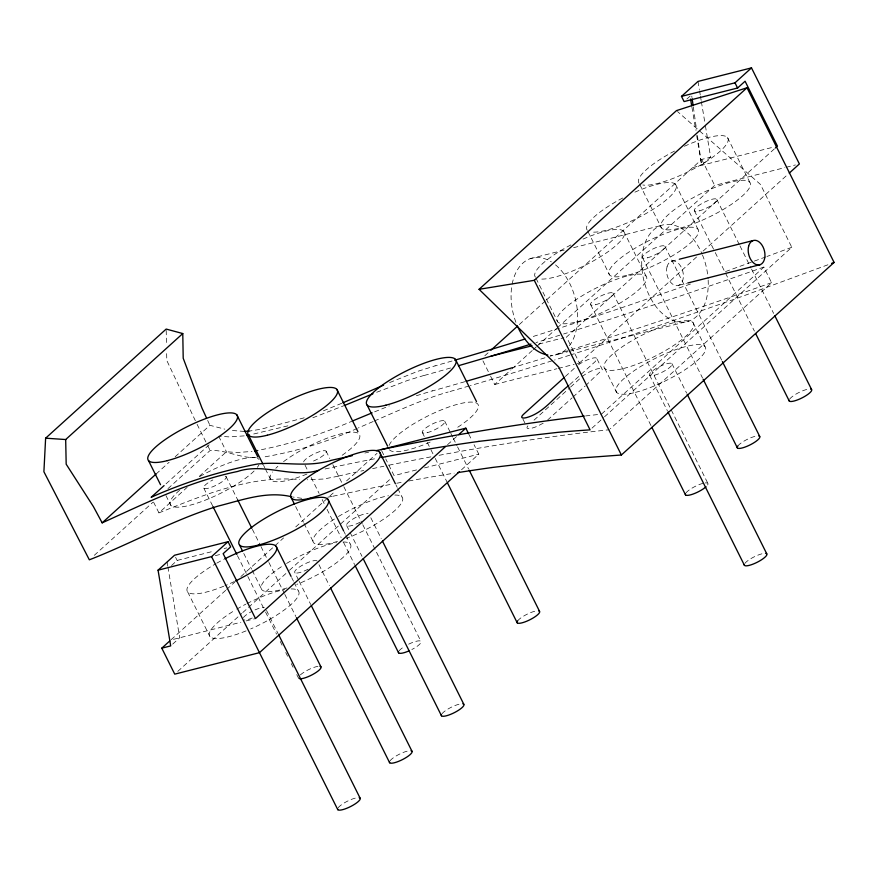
<?xml version="1.0" encoding="UTF-8"?>
<svg xmlns="http://www.w3.org/2000/svg" width="878" height="878" viewBox="0 0 878 878"><rect width="100%" height="100%" fill="white"/><g stroke="black" fill="none" stroke-linecap="round" stroke-linejoin="round"><path stroke-width="0.66" stroke-dasharray="4.39 3.29" d="M578.459 364.798A12.533 3.095 -26.5 0 1 595.997 357.84L597.084 359.08L595.152 361.648L580.929 374.511M597.084 359.08L602.352 369.649L586.197 385.08M156.097 474.021L169.147 462.223M175.172 456.769L209.919 425.314L224.79 429.144M166.063 483.8L209.732 444.268M94.319 555.302L152.838 502.337M167.983 488.618L210.138 450.469C225.997 449.755 240.429 458.404 256.244 457.57M153.551 502.084L158.94 512.873L187.146 487.334M199.24 476.392L226.436 451.764L237.181 452.51L252.008 451.468M171.517 565.531L177.147 560.438L213.683 551.186M686.892 99.016L691.579 94.78L691.974 97.491M225.657 590.356L170.793 640.018L240.868 622.261M226.667 589.434L234.799 582.07M240.901 576.561L283.572 537.929M295.765 526.888L334.375 491.943M346.569 480.903L377.046 453.311M484.821 355.755L488.881 352.089M519.304 324.542L545.666 300.682M546.687 299.76L701.72 159.423L710.642 157.162L705.221 124.709M172.703 644.09L179.705 637.757L168.005 567.528M696.671 135.563L701.643 165.305L710.642 157.162M177.784 671.385L241.757 613.481M242.778 612.559L288.467 571.205M289.477 570.283L391.017 478.367M490.604 376.223L494.731 384.487L510.952 369.814M511.962 368.892L532.233 350.541M533.242 349.631L536.282 346.876M537.303 345.954L556.553 328.526M557.574 327.604L714.67 185.401L784.822 167.632M447.539 444.729L456.681 436.454M774.396 148.865L566.497 337.053L579.447 363.031L575.474 364.041M461.521 469.774L478.773 454.156L474.065 444.707M579.447 363.031L697.011 256.606M703.102 251.097L788.235 174.031M565.333 376.475L576.495 366.367M569.756 384.619L579.919 375.433M534.043 420.145L569.581 387.966M570.601 387.055L581.774 376.936A12.511 3.084 -26.5 0 1 597.468 368.815L601.276 368.409L602.352 369.649M547.609 420.013L571.984 397.954M573.005 397.032L585.187 386.002M601.573 414.032L763.827 267.164L771.597 282.749L610.353 428.705M592.013 428.124L603.581 417.654M604.547 416.787L791.791 247.289L760.447 184.424L677.487 111.517M543.186 423.207L537.446 426.181A12.533 3.095 -26.5 0 1 528.951 424.743M373.15 421.528L358.389 427.904M374.401 420.979C398.634 410.476 422.713 399.303 448.164 392.005M389.678 382.556L417.346 371.46L435.126 365.841M341.707 403.298L323.181 410.915M357.181 428.431C327.077 442.095 295.206 451.819 262.588 457.219M158.94 512.873C203.498 495.082 250.735 475.064 299.749 479.607M376.684 392.268L407.326 380.536L424.787 375.191M374.632 411.826L389.371 405.866M345.581 405.032L310.132 418.806M353.351 420.617C322.5 433.995 290.289 444.136 257.265 450.513M827.91 264.783L736.477 298.487L642.444 331.28A1710.893 422.592 -26.5 0 1 571.073 354.756M791.791 247.289L766.933 256.497M765.715 256.947L723.439 272.323M690.448 284.044L629.394 305.116A1710.893 422.592 -26.5 0 1 531.355 337.042M304.205 417.807L261.095 429.177L249.55 431.065M416.348 395.737L432.558 390.787M692.72 167.566L773.441 147.12M786.15 167.292L795.413 164.943M530.103 258.703L565.728 249.681M573.641 247.673L660.739 225.613M671.385 261.26L677.959 259.592M678.573 285.339L686.475 283.331M538.697 344.099L563.841 337.723M558.584 354.064L567.825 351.727M569.142 351.398L689.219 320.975M494.731 384.487L556.937 368.727M558.265 368.398L574.146 364.37M416.567 469.917L394.068 475.613L385.826 459.084M424.513 467.897L478.773 454.156M224.12 548.541L226.733 547.872M215.319 555.653L221.849 554.007M246.191 620.911L255.498 618.562M287.896 425.841L250.801 434.687M338.162 476.227L323.51 479.026L307.245 479.794M244.227 435.872L229.41 436.915L220.016 436.267M327.768 497.178L332.981 496.268M244.468 431.438L230.848 430.385M301.812 498.32L293.087 497.047M727.478 137.517L749.757 182.196M701.72 159.423L714.67 185.401M716.744 199.306L739.375 244.699M739.989 245.917L750.997 268.009M751.612 269.228L773.639 313.402M694.443 210.852L714.637 251.338M715.241 252.568L754.389 331.083M675.621 184.457L697.9 229.136M639.766 184.49L661.441 227.962M664.887 246.246L722.385 361.56M693.038 322.654L704.957 346.547M642.586 257.803L702.532 378.023M623.764 231.397L646.043 276.076M671.944 363.657L686.629 393.092M587.909 231.43L609.584 274.902M613.031 293.186L707.844 483.339M649.643 375.202L667.379 410.783M590.729 304.743L651.289 426.192M604.722 368.409L616.63 392.312M536.052 278.37L557.728 321.842M522.926 419.08L525.856 424.952M482.955 360.869L490.023 375.049M468.764 434.083L471.716 439.988M444.707 421.111L450.216 432.152M450.831 433.381L452.664 437.068M453.267 438.287L456.944 445.651M457.559 446.88L468.567 468.962M422.406 432.667L424.239 436.355M427.301 442.479L430.363 448.614M430.977 449.843L434.643 457.208M435.258 458.437L446.88 481.748M381.7 450.809L385.233 457.899M395.978 484.908L397.185 487.323M397.789 488.53L402.003 496.981M370.823 517.768L381.228 538.62M326.111 451.16L329.777 458.514M332.839 464.649L343.243 485.512M343.847 486.741L362.197 523.54M362.812 524.77L420.924 641.313M346.689 525.637L361.988 556.312M343.517 530.641L345.328 534.263M345.932 535.47L350.146 543.921M305.039 465.164L308.09 471.299M311.152 477.434L319.098 493.381M322.16 499.516L324.608 504.422M327.055 509.328L341.125 537.545M343.572 542.461L354.58 564.543M295.623 506.518L303.448 522.212M304.051 523.42L313.687 542.747M318.966 564.708L329.371 585.56M263.576 465.329L264.783 467.744M265.386 468.951L270.808 479.816M317.134 561.031A12.577 3.106 -26.5 0 0 303.898 564.378A12.577 3.106 -26.5 0 0 294.832 572.577L298.509 579.941M299.113 581.17L310.735 604.481M291.661 577.581L293.471 581.203M294.075 582.41L298.29 590.861M218.666 436.179L226.436 451.764M226.096 476.6L237.708 499.911M252.392 529.346L260.349 545.304M260.953 546.522L268.295 561.251M268.909 562.48L284.198 593.144M284.812 594.373L295.82 616.455M197.089 424.315L207.175 444.52M207.768 445.717L210.138 450.469M243.766 553.458L251.591 569.153M252.195 570.36L261.831 589.687M266.506 610.419L278.117 633.729M203.795 488.146L212.97 506.551M237.433 555.631L247.223 575.255M247.826 576.484L264.958 610.836M265.573 612.065L276.581 634.146M280.247 641.5L282.079 645.187M285.756 652.552L287.589 656.228M291.255 663.592L293.098 667.269M296.764 674.633L298.597 678.31A12.577 3.106 -26.5 0 1 298.443 677.487M165.964 495.598L170.782 505.256M175.589 557.321L177.147 560.438M187.694 591.948L209.963 636.627M195.355 420.716L166.798 360.496L166.611 350.926M207.68 420.452L209.919 425.314M697.988 81.434L699.349 89.545M699.568 90.906L700.249 94.956M700.479 96.306L701.149 100.366M701.379 101.716L704.99 123.359M691.93 107.16L695.771 130.153M167.105 562.129L167.786 566.178M693.324 106.984L696.616 130.043M697.384 135.464L701.643 165.305M166.205 330.435L166.502 345.46M303.645 461.894A12.577 3.106 -26.5 0 1 316.815 452.686A12.577 3.106 -26.5 0 1 325.947 452.719A12.577 3.106 -26.5 0 1 311.196 461.927M283.55 461.663A49.826 12.303 -26.5 0 1 349.806 432.25A49.826 12.303 -26.5 0 1 340.06 456.681M306.872 474.087A49.826 12.303 -26.5 0 1 272.575 471.947M275.813 468.292A49.826 12.303 -26.5 0 1 277.876 466.328M408.654 644.178A12.577 3.106 -26.5 0 1 421.001 641.423A12.577 3.106 -26.5 0 1 411.859 649.522M399.073 650.883A12.577 3.106 -26.5 0 1 404.868 646.252M763.915 267.044A2105.806 520.127 -26.5 0 1 563.621 334.002M559.835 335.187A2105.806 520.127 -26.5 0 1 535.975 342.585M450.557 367.981A2105.806 520.127 -26.5 0 1 424.634 375.345M333.025 496.224A1710.893 422.592 -26.5 0 1 392.795 483.987M396.79 483.229A1710.893 422.592 -26.5 0 1 403.419 481.989M408.698 481.012A1710.893 422.592 -26.5 0 1 454.124 473.187M569.789 355.173A1710.893 422.592 -26.5 0 1 554.523 360.024M551.988 360.825A1710.893 422.592 -26.5 0 1 470.334 385.629M469.017 386.013A1710.893 422.592 -26.5 0 1 448.131 392.038M325.047 468.973A1710.893 422.592 -26.5 0 1 377.079 458.338M452.038 361.001A1710.893 422.592 -26.5 0 1 435.082 365.885M771.685 282.639A2105.806 520.127 -26.5 0 1 570.129 349.993M567.605 350.783A2105.806 520.127 -26.5 0 1 550.001 356.248M544.997 357.785A2105.806 520.127 -26.5 0 1 513.915 367.234M464.846 381.7A2105.806 520.127 -26.5 0 1 432.404 390.929M338.359 476.063A2111.096 521.433 -26.5 0 1 363.788 470.487M372.612 468.611A2111.096 521.433 -26.5 0 1 383.905 466.229M388.899 465.197A2111.096 521.433 -26.5 0 1 431.087 456.823M439.066 455.309A2111.096 521.433 -26.5 0 1 609.156 429.759M364.842 453.015A2111.096 521.433 -26.5 0 1 368.617 452.214M585.571 415.942A2111.096 521.433 -26.5 0 1 601.386 414.164M475.602 402.695A49.826 12.303 -26.5 0 1 455.298 428.815M430.132 442.084A49.826 12.303 -26.5 0 1 389.404 449.777M389.075 445.475A49.826 12.303 -26.5 0 1 426.719 416.556A49.826 12.303 -26.5 0 1 474.065 402.311M517.669 620.845A12.577 3.106 -26.5 0 1 536.985 610.836M744.906 563.38A12.577 3.106 -26.5 0 1 754.981 556.433A12.577 3.106 -26.5 0 1 765.835 553.381M708.162 280.104A49.826 31.926 75.8 0 1 666.281 316.695A49.826 31.926 75.8 0 1 647.602 237.51A49.826 31.926 75.8 0 1 701.961 253.775M702.455 254.971A49.826 31.926 75.8 0 1 708.085 278.831M515.913 322.303A49.826 31.926 75.8 0 1 511.918 285.438M512.148 284.154A49.826 31.926 75.8 0 1 551.351 261.863M555.544 264.893A49.826 31.926 75.8 0 1 569.427 345.691M565.893 349.598A49.826 31.926 75.8 0 1 550.319 355.294M359.936 522.289A12.577 3.106 -26.5 0 1 346.92 525.834A12.577 3.106 -26.5 0 1 353.845 518.481A12.577 3.106 -26.5 0 1 368.069 513.652M394.815 495.06A49.826 12.303 -26.5 0 1 394.584 510.776A49.826 12.303 -26.5 0 1 346.294 538.379M337.525 541.408A49.826 12.303 -26.5 0 1 312.919 540.826A49.826 12.303 -26.5 0 1 336.109 517.943M338.414 516.516A49.826 12.303 -26.5 0 1 388.46 495.752M441.952 713.814A12.577 3.106 -26.5 0 1 461.268 703.805M308.079 569.229A12.577 3.106 -26.5 0 1 294.832 572.577M342.958 542A49.826 12.303 -26.5 0 1 343.397 557.113A49.826 12.303 -26.5 0 1 296.742 584.43M286.996 587.931A49.826 12.303 -26.5 0 1 261.106 588.172A49.826 12.303 -26.5 0 1 283.111 565.608M286.557 563.456A49.826 12.303 -26.5 0 1 336.603 542.692M390.095 760.754A12.577 3.106 -26.5 0 1 409.411 750.745M705.297 482.911A12.577 3.106 -26.5 0 1 706.055 486.752M685.992 492.909A12.577 3.106 -26.5 0 1 703.102 483.317M583.036 239.09A49.826 12.303 -26.5 0 1 616.685 244.885A49.826 12.303 -26.5 0 1 539.092 278.864M535.448 277.163A49.826 12.303 -26.5 0 1 571.326 244.688M225.174 476.161A12.577 3.106 -26.5 0 1 218.94 483.756A12.577 3.106 -26.5 0 1 204.014 488.344A12.577 3.106 -26.5 0 1 212.849 479.948M300.386 674.908A12.577 3.106 -26.5 0 1 318.363 666.314M258.911 464.912A49.826 12.303 -26.5 0 1 257.32 467.359M254.082 471.025A49.826 12.303 -26.5 0 1 189.977 505.234A49.826 12.303 -26.5 0 1 179.595 490.253M199.844 476.48A49.826 12.303 -26.5 0 1 259.098 459.49M737.849 445.969A12.577 3.106 -26.5 0 1 757.165 435.96M634.893 192.15A49.826 12.303 -26.5 0 1 668.542 197.945A49.826 12.303 -26.5 0 1 590.949 231.924M587.305 230.223A49.826 12.303 -26.5 0 1 623.182 197.748M789.706 399.029A12.577 3.106 -26.5 0 1 809.022 389.02M684.412 146.253A49.826 12.303 -26.5 0 1 727.851 138.055A49.826 12.303 -26.5 0 1 696.166 167.555A49.826 12.303 -26.5 0 1 642.806 184.984M639.162 183.282A49.826 12.303 -26.5 0 1 675.039 150.797M291.101 588.94A49.826 12.303 -26.5 0 1 293.087 602.582A49.826 12.303 -26.5 0 1 250.691 628.933M246.038 630.898A49.826 12.303 -26.5 0 1 209.601 636.089A49.826 12.303 -26.5 0 1 234.7 610.397M236.83 609.123A49.826 12.303 -26.5 0 1 245.851 604.152M246.992 603.559A49.826 12.303 -26.5 0 1 284.746 589.632M252.282 618.002A12.577 3.106 -26.5 0 1 243.897 619.956M243.425 617.541A12.577 3.106 -26.5 0 1 252.041 611.318M254.993 609.914A12.577 3.106 -26.5 0 1 264.355 607.543M338.239 807.694A12.577 3.106 -26.5 0 1 357.544 797.685M234.294 581.565A49.826 12.303 -26.5 0 1 224.922 585.747M223.758 586.219A49.826 12.303 -26.5 0 1 187.124 590.971A49.826 12.303 -26.5 0 1 215.648 563.808M216.756 563.171A49.826 12.303 -26.5 0 1 223.572 559.462M427.158 432.689A12.577 3.106 -26.5 0 0 444.872 421.934A12.577 3.106 -26.5 0 0 428.651 426.049A12.577 3.106 -26.5 0 0 427.158 432.689M654.384 375.224A12.577 3.106 -26.5 0 0 672.109 364.48A12.577 3.106 -26.5 0 0 655.888 368.584A12.577 3.106 -26.5 0 0 654.384 375.224M635.42 392.4A49.826 12.303 -26.5 0 0 705.594 349.817A49.826 12.303 -26.5 0 0 641.368 366.082A49.826 12.303 -26.5 0 0 635.42 392.4M623.512 368.497A49.826 12.303 -26.5 0 0 693.675 325.914A49.826 12.303 -26.5 0 0 629.449 342.179A49.826 12.303 -26.5 0 0 623.512 368.497M667.06 266.747A12.577 8.067 75.8 0 0 676.488 285.646A12.577 8.067 75.8 0 0 681.383 267.494A12.577 8.067 75.8 0 0 667.06 266.747M595.471 304.765A12.577 3.106 -26.5 0 0 613.195 294.009A12.577 3.106 -26.5 0 0 596.974 298.114A12.577 3.106 -26.5 0 0 595.471 304.765M576.517 321.93A49.826 12.303 -26.5 0 0 646.68 279.347A49.826 12.303 -26.5 0 0 582.454 295.612A49.826 12.303 -26.5 0 0 576.517 321.93M647.338 257.825A12.577 3.106 -26.5 0 0 665.052 247.069A12.577 3.106 -26.5 0 0 648.831 251.174A12.577 3.106 -26.5 0 0 647.338 257.825M628.374 274.99A49.826 12.303 -26.5 0 0 698.537 232.407A49.826 12.303 -26.5 0 0 634.311 248.672A49.826 12.303 -26.5 0 0 628.374 274.99M699.195 210.874A12.577 3.106 -26.5 0 0 716.909 200.129A12.577 3.106 -26.5 0 0 700.688 204.234A12.577 3.106 -26.5 0 0 699.195 210.874M680.23 228.039A49.826 12.303 -26.5 0 0 750.394 185.467A49.826 12.303 -26.5 0 0 686.168 201.731A49.826 12.303 -26.5 0 0 680.23 228.039"/><path stroke-width="1.32" d="M206.549 418.016L202.072 408.292L183.206 358.246L182.778 333.552L166.172 329.063L45.623 438.188L43.9 471.738L89.337 559.813C132.677 542.966 173.449 519.721 218.04 506.112C242.076 500.131 266.868 490.648 291.88 496.838M45.623 438.188L65.685 439.538L182.778 333.552M65.685 439.538L66.179 464.188L93.43 506.628L102.166 522.849L156.097 474.021M164.076 485.6L151.159 497.288C185.071 482.088 220.718 470.948 257.232 464.067C281.575 461.191 306.422 467.776 330.391 460.643M775.406 147.943L777.436 146.11L745.082 81.226L737.586 88.009L684.083 101.563L681.493 96.371L697.988 81.434L751.491 67.88L799.386 163.945L789.256 173.12M478.883 441.36L558.276 432.294A1905.886 470.751 -26.5 0 1 590.093 429.869L558.737 367.004L479.059 289.312L676.466 110.617L747.002 87.756L834.1 262.445L621.383 455.002L558.441 459.633L491.932 467.513M459.49 471.618L259.449 652.683L174.744 674.139L161.793 648.162L170.705 645.901L158.062 570.173L211.565 556.619L228.06 541.693L230.651 546.884L223.155 553.667L255.498 618.562L445.508 446.573M681.493 96.371L734.996 82.817L751.491 67.88M479.059 289.312L534.285 280.312L747.002 87.756M161.793 648.162L169.783 640.918M490.901 350.245L517.274 326.386M458.711 434.61L465.823 428.179L468.183 432.898M564.313 377.397L523.694 414.164A12.511 3.084 -26.5 0 0 526.646 417.566C544.283 412.715 554.852 396.154 568.746 385.541M158.062 570.173L174.557 555.236L228.06 541.693M102.166 522.849C146.132 502.94 189.802 481.232 237.433 471.519C264.355 462.476 291.683 478.532 318.637 470.334M383.587 385.168L342.925 402.782M345.581 405.032L372.996 393.761M353.351 420.617L372.129 412.858M831.62 263.378L834.1 262.445M679.276 259.251L752.973 240.583M687.792 283.001L760.161 264.662M491.043 356.161L532.079 345.767M381.118 449.635L465.823 428.179M246.861 435.4L249.484 434.928M254.631 450.985L257.265 450.513M249.55 431.065L244.468 431.438M734.996 82.817L737.586 88.009M774.857 315.85L811.557 389.459M755.618 333.541L789.256 401.016M722.385 361.56L759.7 436.399M703.146 379.252L737.399 447.956M687.233 394.321L766.757 553.809M667.993 412.012L744.456 565.366M651.904 427.421L685.542 494.896M534.285 280.312L621.383 455.002M455.441 359.332L476.513 401.597M469.181 470.191L539.52 611.275M447.484 482.966L517.219 622.831M367.125 405.087L387.593 446.145M379.724 452.302L395.374 483.701M336.845 389.371L357.917 431.636M382.446 541.078L463.803 704.244M363.207 558.759L441.502 715.8M327.867 499.242L343.517 530.641M355.195 565.761L398.623 652.87M291.408 498.056L294.415 504.104M330.589 588.019L411.947 751.184M248.529 435.137L262.972 464.122M236.819 414.811L257.891 457.076M311.35 605.71L389.645 762.741M276.01 546.182L291.057 576.374M237.708 499.911L251.777 528.128M296.435 617.684L320.898 666.753M239.551 545.008L242.558 551.044M278.732 634.959L360.09 798.124M212.97 506.551L236.819 554.402M211.565 556.619L337.789 809.681M148.503 460.577L160.542 484.722M690.569 99.049L691.699 105.81M692.16 98.841L693.126 105.623M408.907 650.927A12.577 3.106 -26.5 0 1 398.458 652.047M457.954 472.584A1710.893 422.592 -26.5 0 1 491.878 467.546M381.085 457.581A1710.893 422.592 -26.5 0 1 478.839 441.393M525.055 339.018A1710.893 422.592 -26.5 0 1 454.661 360.232M330.589 460.478A2111.096 521.433 -26.5 0 1 352.232 455.715M376.135 450.644A2111.096 521.433 -26.5 0 1 584.243 416.095M530.981 344.121A2105.806 520.127 -26.5 0 1 458.382 365.731M512.675 367.608A2105.806 520.127 -26.5 0 1 466.152 381.315M538.598 610.847A12.577 3.106 -26.5 0 1 528.984 620.208A12.577 3.106 -26.5 0 1 517.669 620.845M765.835 553.381A12.577 3.106 -26.5 0 1 757.692 562.008A12.577 3.106 -26.5 0 1 744.292 564.543M547.861 355.03A49.826 31.926 75.8 0 1 517.361 325.903M462.882 703.816A12.577 3.106 -26.5 0 1 454.749 712.442A12.577 3.106 -26.5 0 1 441.338 714.977M411.025 750.756A12.577 3.106 -26.5 0 1 402.881 759.382A12.577 3.106 -26.5 0 1 389.481 761.917M706.055 486.752A12.577 3.106 -26.5 0 1 692.929 494.105A12.577 3.106 -26.5 0 1 685.378 494.073M319.976 666.325A12.577 3.106 -26.5 0 1 314.653 673.382A12.577 3.106 -26.5 0 1 299.519 678.738M758.779 435.971A12.577 3.106 -26.5 0 1 749.164 445.333A12.577 3.106 -26.5 0 1 737.849 445.969M810.635 389.031A12.577 3.106 -26.5 0 1 802.503 397.657A12.577 3.106 -26.5 0 1 789.092 400.192M359.168 797.696A12.577 3.106 -26.5 0 1 351.024 806.322A12.577 3.106 -26.5 0 1 337.624 808.857M224.713 558.88A49.826 12.303 -26.5 0 1 276.46 546.862A49.826 12.303 -26.5 0 1 235.48 580.995M267.318 435.214A49.826 12.303 -26.5 0 0 337.481 392.631A49.826 12.303 -26.5 0 0 273.256 408.907A49.826 12.303 -26.5 0 0 267.318 435.214M385.914 405.175A49.826 12.303 -26.5 0 0 456.077 362.592A49.826 12.303 -26.5 0 0 391.851 378.868A49.826 12.303 -26.5 0 0 385.914 405.175M748.66 246.081A12.577 8.067 75.8 0 0 758.076 264.98A12.577 8.067 75.8 0 0 762.971 246.828A12.577 8.067 75.8 0 0 748.66 246.081M310.197 498.144A49.826 12.303 -26.5 0 0 380.361 455.561A49.826 12.303 -26.5 0 0 316.135 471.837A49.826 12.303 -26.5 0 0 310.197 498.144M258.341 545.084A49.826 12.303 -26.5 0 0 328.504 502.501A49.826 12.303 -26.5 0 0 264.278 518.777A49.826 12.303 -26.5 0 0 258.341 545.084M167.292 460.654A49.826 12.303 -26.5 0 0 237.455 418.071A49.826 12.303 -26.5 0 0 173.24 434.347A49.826 12.303 -26.5 0 0 167.292 460.654"/></g></svg>
